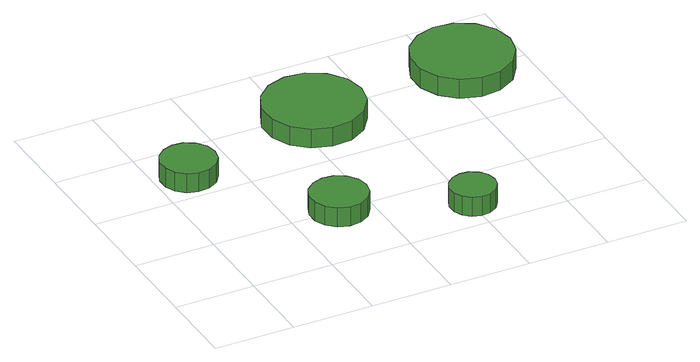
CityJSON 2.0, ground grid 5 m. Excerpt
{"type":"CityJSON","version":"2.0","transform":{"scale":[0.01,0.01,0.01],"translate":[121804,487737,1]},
"CityObjects":{
"tree1":{"type":"SolitaryVegetationObject","attributes":{"function":"something"},"geometry":[{"type":"MultiSurface","lod":"1","boundaries":[[[0,1,2,3,4,5,6,7,8,9,10,11,12,13,14]],[[15,16,17,18,19,20,21,22,23,24,25,26,27,28,29]],[[0,29,28,1]],[[1,28,27,2]],[[2,27,26,3]],[[3,26,25,4]],[[4,25,24,5]],[[5,24,23,6]],[[6,23,22,7]],[[7,22,21,8]],[[8,21,20,9]],[[9,20,19,10]],[[10,19,18,11]],[[11,18,17,12]],[[12,17,16,13]],[[13,16,15,14]],[[14,15,29,0]]]}]},
"tree2":{"type":"SolitaryVegetationObject","attributes":{"function":"something"},"geometry":[{"type":"MultiSurface","lod":"1","boundaries":[[[30,31,32,33,34,35,36,37,38,39,40,41,42,43,44]],[[45,46,47,48,49,50,51,52,53,54,55,56,57,58,59]],[[30,59,58,31]],[[31,58,57,32]],[[32,57,56,33]],[[33,56,55,34]],[[34,55,54,35]],[[35,54,53,36]],[[36,53,52,37]],[[37,52,51,38]],[[38,51,50,39]],[[39,50,49,40]],[[40,49,48,41]],[[41,48,47,42]],[[42,47,46,43]],[[43,46,45,44]],[[44,45,59,30]]]}]},
"tree3":{"type":"SolitaryVegetationObject","attributes":{"function":"something"},"geometry":[{"type":"MultiSurface","lod":"1","boundaries":[[[60,61,62,63,64,65,66,67,68,69,70,71,72,73,74]],[[75,76,77,78,79,80,81,82,83,84,85,86,87,88,89]],[[60,89,88,61]],[[61,88,87,62]],[[62,87,86,63]],[[63,86,85,64]],[[64,85,84,65]],[[65,84,83,66]],[[66,83,82,67]],[[67,82,81,68]],[[68,81,80,69]],[[69,80,79,70]],[[70,79,78,71]],[[71,78,77,72]],[[72,77,76,73]],[[73,76,75,74]],[[74,75,89,60]]]}]},
"tree4":{"type":"SolitaryVegetationObject","attributes":{"function":"something"},"geometry":[{"type":"MultiSurface","lod":"1","boundaries":[[[90,91,92,93,94,95,96,97,98,99,100,101,102,103,104]],[[105,106,107,108,109,110,111,112,113,114,115,116,117,118,119]],[[90,119,118,91]],[[91,118,117,92]],[[92,117,116,93]],[[93,116,115,94]],[[94,115,114,95]],[[95,114,113,96]],[[96,113,112,97]],[[97,112,111,98]],[[98,111,110,99]],[[99,110,109,100]],[[100,109,108,101]],[[101,108,107,102]],[[102,107,106,103]],[[103,106,105,104]],[[104,105,119,90]]]}]},
"tree5":{"type":"SolitaryVegetationObject","attributes":{"function":"something"},"geometry":[{"type":"MultiSurface","lod":"1","boundaries":[[[120,121,122,123,124,125,126,127,128,129,130,131,132,133,134]],[[135,136,137,138,139,140,141,142,143,144,145,146,147,148,149]],[[120,149,148,121]],[[121,148,147,122]],[[122,147,146,123]],[[123,146,145,124]],[[124,145,144,125]],[[125,144,143,126]],[[126,143,142,127]],[[127,142,141,128]],[[128,141,140,129]],[[129,140,139,130]],[[130,139,138,131]],[[131,138,137,132]],[[132,137,136,133]],[[133,136,135,134]],[[134,135,149,120]]]}]}
},
"vertices":[
[369,1200,146],[355,1269,146],[313,1326,146],[252,1361,146],[182,1368,146],[115,1347,146],[63,1300,146],[34,1235,146],[34,1165,146],[63,1100,146],[115,1053,146],[182,1032,146],[252,1039,146],[313,1074,146],[355,1131,146],[355,1131,21],[313,1074,21],[252,1039,21],[182,1032,21],[115,1053,21],[63,1100,21],[34,1165,21],[34,1235,21],[63,1300,21],[115,1347,21],[182,1368,21],[252,1361,21],[313,1326,21],[355,1269,21],[369,1200,21],
[976,500,139],[961,572,139],[918,631,139],[854,668,139],[782,675,139],[712,653,139],[657,604,139],[628,537,139],[628,463,139],[657,396,139],[712,347,139],[782,325,139],[854,332,139],[918,369,139],[961,428,139],[961,428,14],[918,369,14],[854,332,14],[782,325,14],[712,347,14],[657,396,14],[628,463,14],[628,537,14],[657,604,14],[712,653,14],[782,675,14],[854,668,14],[918,631,14],[961,572,14],[976,500,14],
[1406,1400,162],[1379,1524,162],[1305,1627,162],[1194,1691,162],[1068,1704,162],[947,1665,162],[853,1580,162],[801,1464,162],[801,1336,162],[853,1220,162],[947,1135,162],[1068,1096,162],[1194,1109,162],[1305,1173,162],[1379,1276,162],[1379,1276,37],[1305,1173,37],[1194,1109,37],[1068,1096,37],[947,1135,37],[853,1220,37],[801,1336,37],[801,1464,37],[853,1580,37],[947,1665,37],[1068,1704,37],[1194,1691,37],[1305,1627,37],[1379,1524,37],[1406,1400,37],
[1640,200,154],[1628,257,154],[1594,304,154],[1543,333,154],[1485,339,154],[1430,321,154],[1387,282,154],[1363,229,154],[1363,171,154],[1387,118,154],[1430,79,154],[1485,61,154],[1543,67,154],[1594,96,154],[1628,143,154],[1628,143,29],[1594,96,29],[1543,67,29],[1485,61,29],[1430,79,29],[1387,118,29],[1363,171,29],[1363,229,29],[1387,282,29],[1430,321,29],[1485,339,29],[1543,333,29],[1594,304,29],[1628,257,29],[1640,200,29],
[2406,1500,155],[2379,1624,155],[2305,1727,155],[2194,1791,155],[2068,1804,155],[1947,1765,155],[1853,1680,155],[1801,1564,155],[1801,1436,155],[1853,1320,155],[1947,1235,155],[2068,1196,155],[2194,1209,155],[2305,1273,155],[2379,1376,155],[2379,1376,30],[2305,1273,30],[2194,1209,30],[2068,1196,30],[1947,1235,30],[1853,1320,30],[1801,1436,30],[1801,1564,30],[1853,1680,30],[1947,1765,30],[2068,1804,30],[2194,1791,30],[2305,1727,30],[2379,1624,30],[2406,1500,30]
]}
